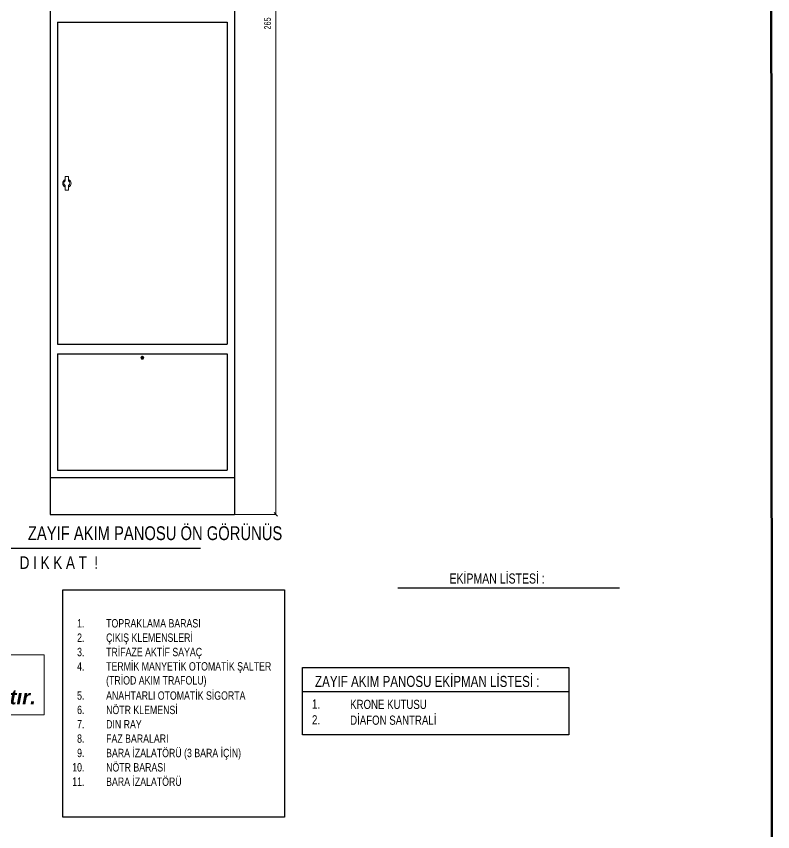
# Model space of a CAD drawing. Header units: millimetres. Extents: x -1335 to 33749, y 2338 to 5277.
# Drawn here: x 30442 to 31237, y 3667 to 4523 of the extents above; entities that cross this region are included whole.
import ezdxf
from ezdxf.enums import TextEntityAlignment as Align

# ---------------------------------------------------------------- set-up
doc = ezdxf.new("R2010")
doc.units = ezdxf.units.MM
for name, color, linetype, lineweight in [('02', 1, 'Continuous', 20), ('DUVAR', 7, 'Continuous', 53), ('MAHAL', 151, 'Continuous', 0)]:
    doc.layers.add(name, color=color, linetype=linetype, lineweight=lineweight)
doc.layers.add('03', color=141, linetype='Continuous')
doc.layers.add('04', color=11, linetype='Continuous')
doc.styles.add('T', font='arial.ttf')
doc.styles.add('WMF-Arial1', font='arialbi.ttf')
doc.styles.add('Y', font='comic.ttf')

# ---------------------------------------------------------------- blocks, each defined once
blk = doc.blocks.new('*X126')
at = {"color": 0}
for p, q in [((30.642, 87.506), (30.711, 87.506)), ((30.642, 87.505), (30.712, 87.505)), ((30.642, 87.504), (30.712, 87.504)), ((30.642, 87.503), (30.712, 87.503)), ((30.642, 87.502), (30.712, 87.502)), ((30.642, 87.501), (30.712, 87.501)), ((30.642, 87.5), (30.712, 87.5)), ((30.642, 87.499), (30.712, 87.499)), ((30.642, 87.498), (30.712, 87.498)), ((30.642, 87.497), (30.712, 87.497)), ((30.642, 87.496), (30.712, 87.496)), ((30.642, 87.495), (30.712, 87.495)), ((30.642, 87.494), (30.711, 87.494)), ((30.643, 87.51), (30.71, 87.51)), ((30.643, 87.509), (30.711, 87.509)), ((30.643, 87.508), (30.711, 87.508)), ((30.643, 87.507), (30.711, 87.507)), ((30.643, 87.493), (30.711, 87.493)), ((30.643, 87.492), (30.711, 87.492)), ((30.643, 87.491), (30.711, 87.491)), ((30.643, 87.49), (30.71, 87.49)), ((30.644, 87.513), (30.709, 87.513)), ((30.644, 87.512), (30.71, 87.512)), ((30.644, 87.511), (30.71, 87.511)), ((30.644, 87.489), (30.71, 87.489)), ((30.644, 87.488), (30.71, 87.488)), ((30.644, 87.487), (30.709, 87.487)), ((30.645, 87.515), (30.709, 87.515)), ((30.645, 87.514), (30.709, 87.514)), ((30.645, 87.486), (30.709, 87.486)), ((30.645, 87.485), (30.709, 87.485)), ((30.646, 87.517), (30.707, 87.517)), ((30.646, 87.516), (30.708, 87.516)), ((30.646, 87.484), (30.708, 87.484)), ((30.646, 87.483), (30.707, 87.483)), ((30.647, 87.519), (30.706, 87.519)), ((30.647, 87.518), (30.707, 87.518)), ((30.647, 87.482), (30.707, 87.482)), ((30.647, 87.481), (30.706, 87.481)), ((30.648, 87.52), (30.706, 87.52)), ((30.648, 87.48), (30.706, 87.48)), ((30.649, 87.521), (30.705, 87.521)), ((30.649, 87.479), (30.705, 87.479)), ((30.65, 87.523), (30.703, 87.523)), ((30.65, 87.522), (30.704, 87.522)), ((30.65, 87.478), (30.704, 87.478)), ((30.65, 87.477), (30.703, 87.477)), ((30.651, 87.524), (30.702, 87.524)), ((30.651, 87.476), (30.702, 87.476)), ((30.652, 87.525), (30.701, 87.525)), ((30.652, 87.475), (30.701, 87.475)), ((30.653, 87.526), (30.7, 87.526)), ((30.653, 87.474), (30.7, 87.474)), ((30.655, 87.527), (30.699, 87.527)), ((30.655, 87.473), (30.699, 87.473)), ((30.656, 87.528), (30.698, 87.528)), ((30.656, 87.472), (30.698, 87.472)), ((30.657, 87.529), (30.697, 87.529)), ((30.657, 87.471), (30.697, 87.471)), ((30.659, 87.53), (30.695, 87.53)), ((30.659, 87.47), (30.695, 87.47)), ((30.661, 87.531), (30.693, 87.531)), ((30.661, 87.469), (30.693, 87.469)), ((30.663, 87.532), (30.691, 87.532)), ((30.663, 87.468), (30.691, 87.468)), ((30.665, 87.533), (30.689, 87.533)), ((30.665, 87.467), (30.689, 87.467)), ((30.668, 87.534), (30.685, 87.534)), ((30.668, 87.466), (30.685, 87.466)), ((30.675, 87.535), (30.679, 87.535)), ((30.675, 87.465), (30.679, 87.465))]:
    blk.add_line(p, q, dxfattribs=at)

msp = doc.modelspace()

# ---------------------------------------------------------------- linework, layer by layer
at = {"layer": '02', "color": 7}
for p, q in [((30714.89, 3999.98), (30714.89, 4922.18)), ((30493.51, 4355.04), (30493.51, 4350.28)), ((30493.51, 4355.04), (30496.99, 4355.04)), ((30496.99, 4355.04), (30496.99, 4350.28)), ((30493.51, 4340.59), (30493.51, 4345.35)), ((30496.99, 4340.59), (30496.99, 4345.35)), ((30493.51, 4340.59), (30496.99, 4340.59)), ((30716.77, 3998.1), (30713.01, 4001.86)), ((30671.34, 3999.98), (30714.89, 3999.98))]:
    msp.add_line(p, q, dxfattribs=at)
for radius, start, end in [(4.41, 113.24895, 246.75105), (4.41, 293.24895, 66.75105), (3.02, 125.25125, 234.74875), (3.02, 305.25125, 54.74875)]:
    msp.add_arc((30495.25, 4347.81), radius, start, end, dxfattribs=at)
at = {"layer": '03'}
for p, q in [((30485.54, 4517.28), (30485.54, 4178.92)), ((30485.54, 4517.28), (30663.6, 4517.28)), ((30663.6, 4517.28), (30663.6, 4178.92)), ((30485.54, 4178.92), (30663.6, 4178.92)), ((30485.54, 4168.58), (30485.54, 4046.43)), ((30485.54, 4168.58), (30663.6, 4168.58)), ((30663.6, 4168.58), (30663.6, 4046.43)), ((30485.54, 4046.43), (30663.6, 4046.43))]:
    msp.add_line(p, q, dxfattribs=at)
msp.add_circle((30574.57, 4164.71), 1.36, dxfattribs=at)
at = {"layer": '04'}
for p, q in [((30477.79, 4922.18), (30477.79, 3999.98)), ((30671.34, 4922.18), (30671.34, 3999.98)), ((30477.79, 4038.69), (30671.34, 4038.69)), ((30477.79, 3999.98), (30671.34, 3999.98)), ((30742.91, 3838.97), (31023.06, 3838.97)), ((30742.91, 3768.39), (30742.91, 3838.97)), ((31023.06, 3838.97), (31023.06, 3768.39)), ((31023.06, 3768.39), (30742.91, 3768.39))]:
    msp.add_line(p, q, dxfattribs=at)
at = {"layer": '04', "color": 7}
msp.add_line((30386.13, 3964.45), (30635.89, 3964.45), dxfattribs=at)
at = {"layer": '04', "color": 4}
for p, q in [((30843.03, 3923), (31076.18, 3923)), ((30742.91, 3813.93), (31023.06, 3813.93))]:
    msp.add_line(p, q, dxfattribs=at)
at = {"layer": '04'}
msp.add_lwpolyline([(30490.95, 3920.64), (30724.09, 3920.64), (30724.09, 3681.73), (30490.95, 3681.73)], close=True, dxfattribs=at)
at = {"layer": 'DUVAR'}
msp.add_lwpolyline([(29397.2, 5185.41), (29395.69, 2382.39), (31237.22, 2361.25), (31235.2, 5164.27), (29393.67, 5185.41)], dxfattribs=at)
at = {"layer": 'MAHAL'}
msp.add_lwpolyline([(30077.33, 3852.59), (30471.29, 3852.59), (30471.29, 3789.56), (30077.33, 3789.56)], close=True, dxfattribs=at)

# ---------------------------------------------------------------- block references
at = {"layer": '03', "xscale": 38.70982304076917, "yscale": 38.70982304076917, "zscale": 38.70982304076917}
msp.add_blockref('*X126', (29387.07, 777.6), dxfattribs=at)

# ---------------------------------------------------------------- texts
at = {"color": 7, "lineweight": 0, "style": 'WMF-Arial1'}
msp.add_text('Beton Kaide üzerine konulacaktır. ', height=15.4271, dxfattribs=at).set_placement((30116.59, 3800.4))
at = {"layer": '03', "style": 'T', "width": 0.75}
msp.add_text('265', height=6.968, rotation=90, dxfattribs=at).set_placement((30709.64, 4515.73), align=Align.CENTER)
for s, height, p in [('1.', 8.798, (30513.7, 3881.17)), ('2.', 8.798, (30513.7, 3866.09)), ('3.', 8.798, (30513.7, 3851)), ('4.', 8.798, (30513.7, 3835.92)), ('5.', 8.798, (30513.7, 3805.29)), ('1.', 9.677, (30761.4, 3795.89)), ('6.', 8.798, (30513.7, 3790.21)), ('2.', 9.677, (30761.4, 3779.3)), ('7.', 8.798, (30513.7, 3775.13)), ('8.', 8.798, (30513.7, 3760.05)), ('9.', 8.798, (30513.7, 3744.97)), ('10.', 8.798, (30513.7, 3729.88)), ('11.', 8.798, (30513.7, 3714.8))]:
    msp.add_text(s, height=height, dxfattribs=at).set_placement(p, align=Align.RIGHT)
for s, height, p in [('TOPRAKLAMA BARASI', 8.7977, (30536.52, 3881.17)), ('ÇIKIŞ KLEMENSLERİ', 8.7977, (30536.52, 3866.09)), ('TRİFAZE AKTİF SAYAÇ', 8.7977, (30536.52, 3851)), ('TERMİK MANYETİK OTOMATİK ŞALTER', 8.7977, (30536.52, 3835.92)), ('(TRİOD AKIM TRAFOLU)', 8.7977, (30536.52, 3821.24)), ('ANAHTARLI OTOMATİK SİGORTA', 8.7977, (30536.52, 3805.26)), ('KRONE KUTUSU', 9.6775, (30793.03, 3795.55)), ('NÖTR KLEMENSİ', 8.7977, (30536.52, 3790.18)), ('DİAFON SANTRALİ', 9.6775, (30793.03, 3778.96)), ('DIN RAY', 8.798, (30536.52, 3775.09)), ('FAZ BARALARI', 8.7977, (30536.52, 3760.01)), ('BARA İZALATÖRÜ (3 BARA İÇİN)', 8.7977, (30536.52, 3744.93)), ('NÖTR BARASI', 8.7977, (30536.52, 3729.85)), ('BARA İZALATÖRÜ', 8.7977, (30536.52, 3714.77))]:
    msp.add_text(s, height=height, dxfattribs=at).set_placement(p)
at = {"layer": '04', "color": 4, "style": 'Y', "width": 0.8}
msp.add_text('ZAYIF AKIM PANOSU ÖN GÖRÜNÜS', height=14.5115, dxfattribs=at).set_placement((30587.96, 3981.7), align=Align.MIDDLE)
msp.add_text('D I K K A T  !', height=13.1923, dxfattribs=at).set_placement((30445.69, 3942.71))
at = {"layer": '04', "color": 2, "style": 'T', "width": 0.75}
for s, height, p in [('EKİPMAN LİSTESİ : ', 10.5572, (30897.46, 3927.35)), ('ZAYIF AKIM PANOSU EKİPMAN LİSTESİ : ', 11.6129, (30756.14, 3818.72))]:
    msp.add_text(s, height=height, dxfattribs=at).set_placement(p)

doc.saveas('drawing.dxf')
